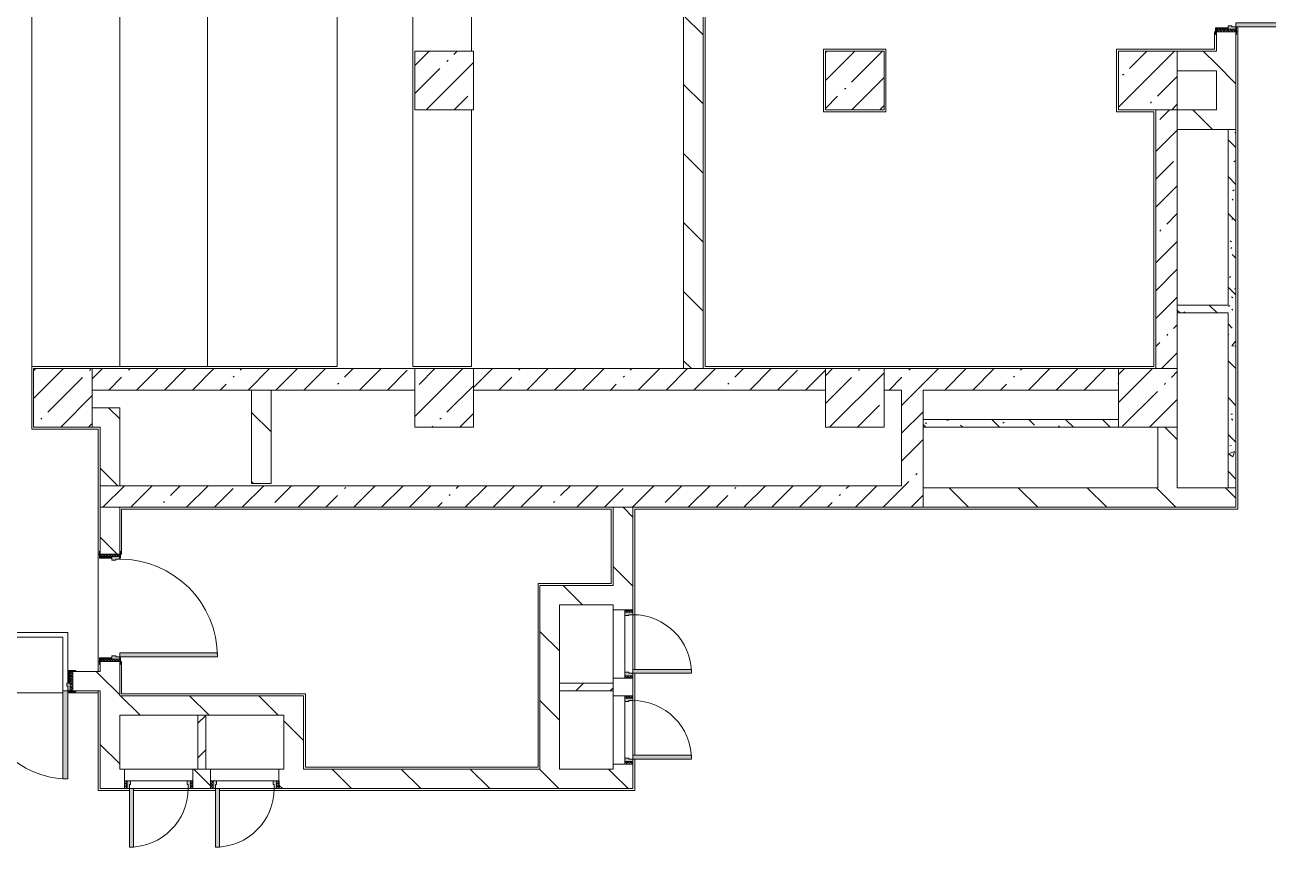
# Model space of a CAD drawing. Header units: millimetres. Extents: x 35840 to 252964, y -8553 to 29000.
# Drawn here: x 147774 to 160494, y 10300 to 18720 of the extents above; entities that cross this region are included whole.
import ezdxf

# ---------------------------------------------------------------- set-up
doc = ezdxf.new("R2010")
doc.units = ezdxf.units.MM
for name, color, linetype, lineweight, true_color in [('A-DOOR-4', 7, 'Continuous', 5, 0xaaaaaa), ('A-DOOR-5', 7, 'Continuous', 5, 0xe2e2e2), ('A-DOOR-FRAM-3', 7, 'Continuous', 5, 0xe2e2e2), ('A-DOOR-FRAM-4', 7, 'Continuous', 5, 0xaaaaaa), ('A-FLOR-1', 7, 'Continuous', 5, 0xaaaaaa), ('I-WALL-5', 7, 'Continuous', 5, 0x787878)]:
    doc.layers.add(name, color=color, linetype=linetype, lineweight=lineweight, true_color=true_color)
for name, color, linetype, lineweight in [('A-WALL', 7, 'Continuous', 9), ('I-WALL-4', 7, 'Continuous', 5), ('S-COLS-1', 7, 'Continuous', 5), ('S-STRS-2', 7, 'Continuous', 5)]:
    doc.layers.add(name, color=color, linetype=linetype, lineweight=lineweight)
pattern_1 = [(135, (125954.3, 0), (-353.5534, -353.5534), [])]
pattern_2 = [(45, (125954.28, 0), (-285.123, 285.123), []), (45, (126239.4, 0), (-285.123, 285.123), [504.031, -100.806, 16.764, -84.042])]
pattern_3 = [(135, (125954.3, 0), (-377.171, -377.171), [533.4, -88.9, 17.78, -88.9]), (135, (125954.3, 376.94), (-377.171, -377.171), []), (50, (125954.3, 0), (637.6445, -55.7866), [66.675, -733.425]), (355, (125954.3, 0), (-123.349, 668.699), [53.34, -586.74]), (100.451, (126007.4, -4.65), (514.299, 612.908), [56.665, -623.315]), (46.184, (125954.3, 177.8), (948.776, -147.15), [100.012, -1100.137]), (96.636, (126033.3, 165.5), (830.91, 865.997), [84.998, -934.973]), (351.184, (125954.3, 177.8), (830.918, 865.988), [80.01, -880.11]), (21, (126043.2, 133.35), (530.6506, -357.928), [66.675, -733.425]), (326, (126043.2, 133.35), (216.308, 644.658), [53.34, -586.74]), (71.451, (126087.4, 103.5), (746.96, 286.724), [56.665, -623.315]), (37.5, (125954.28, 0), (10.8105, 295.9426), [16.764, -562.864, 16.764, -578.866, -588.962]), (37.5, (125954.28, 0), (10.8105, 295.9426), [-1175.258, 16.764, -572.198]), (7.5, (125954.28, 0), (233.8692, 350.6318), [16.764, -322.834, 16.764, -549.529, -224.472]), (7.5, (125954.28, 0), (233.8692, 350.6318), [-905.891, 16.764, -207.708]), (327.5, (125756.03, 0), (474.5678, -20.0513), [16.764, -205.486, 16.764, -676.656, -920.115]), (327.5, (125756.03, 0), (474.5678, -20.0513), [-915.67, 16.764, -903.351]), (317.5, (125667.13, 0), (518.452, 88.9934), [16.764, -272.161, 16.764, -443.738, -653.415]), (317.5, (125667.13, 0), (518.452, 88.9934), [-749.427, 16.764, -636.651])]
pattern_4 = [(135, (1751.41, 164.685), (-14.14214, -14.14214), []), (225, (1751.41, 164.685), (14.14214, -14.14214), [])]
pattern_5 = [(45, (-371.384, 164.685), (-14.1421, 14.1421), []), (135, (-371.384, 164.685), (-14.1421, -14.1421), [])]
pattern_6 = [(45, (125954.28, 0), (-176.7767, 176.7767), [])]
pattern_7 = [(135, (1951.41, 164.685), (-14.14214, -14.14214), []), (225, (1951.41, 164.685), (14.14214, -14.14214), [])]
pattern_8 = [(45, (-171.384, 164.685), (-14.1421, 14.1421), []), (135, (-171.384, 164.685), (-14.1421, -14.1421), [])]

# ---------------------------------------------------------------- blocks, each defined once
blk = doc.blocks.new('BSC_Колонна _Прямоугольная - 600х600-V290-1_3_2_птичка')
at = {"layer": 'S-COLS-1'}
h = blk.add_hatch(dxfattribs=at)
h.set_pattern_fill('FP_113', color=256, style=0, pattern_type=2)
h.set_pattern_definition([(45, (-26110, -14900), (-285.123, 285.123), []), (45, (-25824.88, -14900), (-285.123, 285.123), [504.031, -100.806, 16.764, -84.042])])
h.paths.add_polyline_path([(-300, -300), (300, -300), (300, 300), (-300, 300), (-300, -97)])
for p, q in [((300, 300), (-300, 300)), ((-300, 300), (-300, -300)), ((300, -300), (300, 300)), ((-300, -300), (300, -300))]:
    blk.add_line(p, q, dxfattribs=at)
blk = doc.blocks.new('BSC_Колонна _Прямоугольная - 600х600-V315-1_3_2_птичка')
at = {"layer": 'S-COLS-1'}
h = blk.add_hatch(dxfattribs=at)
h.set_pattern_fill('FP_134', color=256, style=0, pattern_type=2)
h.set_pattern_definition([(45, (-33310, -18150), (-285.123, 285.123), []), (45, (-33024.88, -18150), (-285.123, 285.123), [504.031, -100.806, 16.764, -84.042])])
h.paths.add_polyline_path([(60, -300), (300, -300), (300, 300), (-300, 300), (-300, -300)])
for p, q in [((300, 300), (-300, 300)), ((-300, 300), (-300, -300)), ((300, -300), (300, 300)), ((-300, -300), (300, -300))]:
    blk.add_line(p, q, dxfattribs=at)
blk = doc.blocks.new('BSC_Колонна _Прямоугольная - 600х600-V324-1_3_2_птичка')
at = {"layer": 'S-COLS-1'}
h = blk.add_hatch(dxfattribs=at)
h.set_pattern_fill('FP_136', color=256, style=0, pattern_type=2)
h.set_pattern_definition([(45, (-33310, -14900), (-285.123, 285.123), []), (45, (-33024.88, -14900), (-285.123, 285.123), [504.031, -100.806, 16.764, -84.042])])
h.paths.add_polyline_path([(-300, -300), (300, -300), (300, 300), (-300, 300), (-300, -135)])
for p, q in [((300, 300), (-300, 300)), ((-300, 300), (-300, -300)), ((300, -300), (300, 300)), ((-300, -300), (300, -300))]:
    blk.add_line(p, q, dxfattribs=at)
blk = doc.blocks.new('BSC_Колонна _Прямоугольная - 600х600-V336-1_3_2_птичка')
at = {"layer": 'S-COLS-1'}
h = blk.add_hatch(dxfattribs=at)
h.set_pattern_fill('FP_149', color=256, style=0, pattern_type=2)
h.set_pattern_definition([(45, (-30310, -14900), (-285.123, 285.123), []), (45, (-30024.88, -14900), (-285.123, 285.123), [504.031, -100.806, 16.764, -84.042])])
h.paths.add_polyline_path([(240, -300), (300, -300), (300, 300), (-300, 300), (-300, -300), (78, -300)])
for p, q in [((300, 300), (-300, 300)), ((-300, 300), (-300, -300)), ((300, -300), (300, 300)), ((-300, -300), (300, -300))]:
    blk.add_line(p, q, dxfattribs=at)
blk = doc.blocks.new('110_Дверь_СКБ_2Ст - Д-10 1800x2100h_Актовый зал EI30-23435156-1_3_2_птичка')
at = {"layer": 'A-DOOR-4'}
h = blk.add_hatch(dxfattribs=at)
h.set_pattern_fill('FP_152', color=256, style=0, pattern_type=2)
h.set_pattern_definition([(135, (1351.41, 164.685), (-14.1421, -14.1421), []), (225, (1351.41, 164.685), (14.1421, -14.1421), [])])
h.paths.add_polyline_path([(962.5, 100), (937.5, 100), (937.5, -100), (962.5, -100)])
at = {"layer": 'A-DOOR-5'}
for points in [[(-887.5, 1000), (-887.5, 100), (-837.5, 100), (-837.5, 1000)], [(862.5, 1000), (862.5, 100), (912.5, 100), (912.5, 1000)]]:
    blk.add_hatch(color=256, dxfattribs=at).paths.add_polyline_path(points)
h = blk.add_hatch(color=256, dxfattribs=at)
h.paths.add_polyline_path([(937.5, 100), (912.5, 100), (912.5, 50), (902.5, 50), (902.5, 20), (937.5, 20)])
h.paths.add_polyline_path([(-887.5, 100), (-912.5, 100), (-912.5, 20), (-877.5, 20), (-882.7, 50), (-887.5, 50)])
at = {"layer": 'A-DOOR-FRAM-3'}
for points in [[(-937.5, 108), (-967.5, 108), (-967.5, 100), (-897.5, 100), (-897.5, 108), (-916.5, 108)], [(-897.5, 20), (-912.5, 20), (-912.5, -100), (-897.5, -100)], [(962.5, 108), (922.5, 108), (927.9, 100), (992.5, 100), (992.5, 108)], [(927.9, 20), (922.5, 20), (927.9, -100), (937.5, -100), (937.5, 20)], [(-897.5, -100), (-967.5, -100), (-967.5, -108), (-897.5, -108)], [(922.5, -100), (927.9, -108), (992.5, -108), (992.5, -100), (927.9, -100)]]:
    blk.add_hatch(color=256, dxfattribs=at).paths.add_polyline_path(points)
at = {"layer": 'A-DOOR-FRAM-4'}
h = blk.add_hatch(dxfattribs=at)
h.set_pattern_fill('FP_153', color=256, style=0, pattern_type=2)
h.set_pattern_definition([(45, (-771.384, 164.685), (-14.1421, 14.1421), []), (135, (-771.384, 164.685), (-14.1421, -14.1421), [])])
h.paths.add_polyline_path([(-937.5, 100), (-937.5, -100), (-912.5, -100), (-912.5, 100)])
at = {"layer": 'A-DOOR-4'}
for p, q in [((-887.5, 1000), (-887.5, 100)), ((-837.5, 1000), (-887.5, 1000)), ((-837.5, 100), (-837.5, 1000)), ((912.5, 1000), (862.5, 1000)), ((862.5, 1000), (862.5, 100)), ((912.5, 100), (912.5, 1000)), ((-887.5, 100), (-837.5, 100)), ((862.5, 100), (912.5, 100))]:
    blk.add_line(p, q, dxfattribs=at)
for centre, start, end in [((-887.5, 100), 0, 90), ((912.5, 100), 90, 180)]:
    blk.add_arc(centre, 900, start, end, dxfattribs=at)
at = {"layer": 'A-DOOR-FRAM-4'}
for p, q in [((-897.5, 108), (-967.5, 108)), ((-967.5, 108), (-967.5, 100)), ((-967.5, 100), (-897.5, 100)), ((-912.5, 100), (-937.5, 100)), ((-937.5, 100), (-937.5, -100)), ((-887.5, 100), (-912.5, 100)), ((-912.5, 100), (-912.5, 20)), ((-912.5, -100), (-912.5, 100)), ((-912.5, 20), (-877.5, 20)), ((-897.5, 20), (-912.5, 20)), ((-912.5, 20), (-912.5, -100)), ((-897.5, 100), (-897.5, 108)), ((-897.5, -100), (-897.5, 20)), ((-887.5, 50), (-887.5, 100)), ((-877.5, 50), (-887.5, 50)), ((-877.5, 20), (-877.5, 50)), ((912.5, 50), (902.5, 50)), ((902.5, 50), (902.5, 20)), ((902.5, 20), (937.5, 20)), ((912.5, 100), (912.5, 50)), ((937.5, 100), (912.5, 100)), ((992.5, 108), (922.5, 108)), ((922.5, 108), (922.5, 100)), ((922.5, 100), (992.5, 100)), ((937.5, 20), (922.5, 20)), ((922.5, 20), (922.5, -100)), ((937.5, 20), (937.5, 100)), ((962.5, 100), (937.5, 100)), ((937.5, 100), (937.5, -100)), ((937.5, -100), (937.5, 20)), ((962.5, -100), (962.5, 100)), ((992.5, 100), (992.5, 108)), ((-897.5, -100), (-967.5, -100)), ((-967.5, -100), (-967.5, -108)), ((-967.5, -108), (-897.5, -108)), ((-937.5, -100), (-912.5, -100)), ((-912.5, -100), (-897.5, -100)), ((-897.5, -108), (-897.5, -100)), ((922.5, -100), (937.5, -100)), ((992.5, -100), (922.5, -100)), ((922.5, -100), (922.5, -108)), ((922.5, -108), (992.5, -108)), ((937.5, -100), (962.5, -100)), ((992.5, -108), (992.5, -100))]:
    blk.add_line(p, q, dxfattribs=at)
blk = doc.blocks.new('110_Дверь_СКБ_1Ст_Внутренняя1 - Д-4к_п__1100x2100h_Артистические EI30-23988509-1_3_2_птичка')
at = {"layer": 'A-DOOR-4'}
h = blk.add_hatch(dxfattribs=at)
h.set_pattern_fill('FP_43', color=256, style=0, pattern_type=2)
h.set_pattern_definition(pattern_4)
h.paths.add_polyline_path([(562.5, 100), (537.5, 100), (537.5, -100), (562.5, -100), (562.5, -72.6)])
at = {"layer": 'A-DOOR-5'}
h = blk.add_hatch(color=256, dxfattribs=at)
h.paths.add_polyline_path([(537.5, 20), (537.5, 100), (512.5, 100), (512.5, 60), (502.5, 60), (502.5, 20), (522.5, 20)])
h.paths.add_polyline_path([(-477.5, 60), (-487.5, 60), (-487.5, 100), (-512.5, 100), (-512.5, 20), (-477.5, 20), (-477.5, 44)])
at = {"layer": 'A-DOOR-FRAM-3'}
for points in [[(512.5, 158), (512.5, 1100), (472.5, 1100), (472.5, 100), (512.5, 100), (512.5, 120)], [(-497.5, 100), (-497.5, 108), (-567.5, 108), (-567.5, 100), (-512.5, 100)], [(-497.5, -72.6), (-497.5, 20), (-512.5, 20), (-512.5, -100), (-497.5, -100)], [(592.5, 108), (522.5, 108), (522.5, 100), (592.5, 100)], [(537.5, -100), (537.5, 20), (522.5, 20), (522.5, -100)], [(-497.5, -108), (-497.5, -100), (-567.5, -100), (-567.5, -108), (-512.5, -108)], [(592.5, -100), (522.5, -100), (522.5, -108), (592.5, -108)]]:
    blk.add_hatch(color=256, dxfattribs=at).paths.add_polyline_path(points)
at = {"layer": 'A-DOOR-FRAM-4'}
h = blk.add_hatch(dxfattribs=at)
h.set_pattern_fill('FP_44', color=256, style=0, pattern_type=2)
h.set_pattern_definition(pattern_5)
h.paths.add_polyline_path([(-512.5, -100), (-512.5, 100), (-537.5, 100), (-537.5, -100)])
at = {"layer": 'A-DOOR-4'}
for p, q in [((512.5, 1100), (472.5, 1100)), ((472.5, 1100), (472.5, 100)), ((512.5, 100), (512.5, 1100)), ((472.5, 100), (512.5, 100))]:
    blk.add_line(p, q, dxfattribs=at)
blk.add_arc((512.5, 100), 1000, 90, 180, dxfattribs=at)
at = {"layer": 'A-DOOR-FRAM-4'}
for p, q in [((-497.5, 108), (-567.5, 108)), ((-567.5, 108), (-567.5, 100)), ((-567.5, 100), (-497.5, 100)), ((-512.5, 100), (-537.5, 100)), ((-537.5, 100), (-537.5, -100)), ((-487.5, 100), (-512.5, 100)), ((-512.5, 100), (-512.5, 20)), ((-512.5, -100), (-512.5, 100)), ((-497.5, 100), (-512.5, 100)), ((-512.5, 100), (-512.5, 99)), ((-512.5, 99), (-497.5, 99)), ((-512.5, 20), (-477.5, 20)), ((-497.5, 20), (-512.5, 20)), ((-512.5, 20), (-512.5, -100)), ((-497.5, 100), (-497.5, 108)), ((-497.5, 99), (-497.5, 100)), ((-497.5, -100), (-497.5, 20)), ((-487.5, 60), (-487.5, 100)), ((-477.5, 60), (-487.5, 60)), ((-477.5, 20), (-477.5, 60)), ((512.5, 60), (502.5, 60)), ((502.5, 60), (502.5, 20)), ((502.5, 20), (537.5, 20)), ((512.5, 100), (512.5, 60)), ((537.5, 100), (512.5, 100)), ((592.5, 108), (522.5, 108)), ((522.5, 108), (522.5, 100)), ((537.5, 100), (522.5, 100)), ((522.5, 100), (522.5, 99)), ((522.5, 100), (592.5, 100)), ((522.5, 99), (537.5, 99)), ((537.5, 20), (522.5, 20)), ((522.5, 20), (522.5, -100)), ((537.5, 20), (537.5, 100)), ((562.5, 100), (537.5, 100)), ((537.5, 100), (537.5, -100)), ((537.5, 99), (537.5, 100)), ((537.5, -100), (537.5, 20)), ((562.5, -100), (562.5, 100)), ((592.5, 100), (592.5, 108)), ((-497.5, -100), (-567.5, -100)), ((-567.5, -100), (-567.5, -108)), ((-567.5, -108), (-497.5, -108)), ((-537.5, -100), (-512.5, -100)), ((-512.5, -100), (-497.5, -100)), ((-497.5, -108), (-497.5, -100)), ((522.5, -100), (537.5, -100)), ((592.5, -100), (522.5, -100)), ((522.5, -100), (522.5, -108)), ((522.5, -108), (592.5, -108)), ((537.5, -100), (562.5, -100)), ((592.5, -108), (592.5, -100))]:
    blk.add_line(p, q, dxfattribs=at)
blk = doc.blocks.new('110_Дверь_СКБ_1Ст_Внутренняя1 - Д-4к_л_ 1100x2100h_кладовая-31838514-1_3_2_птичка')
at = {"layer": 'A-DOOR-4'}
h = blk.add_hatch(dxfattribs=at)
h.set_pattern_fill('FP_43', color=256, style=0, pattern_type=2)
h.set_pattern_definition(pattern_4)
h.paths.add_polyline_path([(562.5, 100), (537.5, 100), (537.5, -100), (562.5, -100)])
at = {"layer": 'A-DOOR-5'}
h = blk.add_hatch(color=256, dxfattribs=at)
h.paths.add_polyline_path([(537.5, 20), (537.5, 100), (512.5, 100), (512.5, 60), (502.5, 60), (502.5, 20), (522.5, 20)])
h.paths.add_polyline_path([(-477.5, 60), (-487.5, 60), (-487.5, 100), (-512.5, 100), (-512.5, 20), (-477.5, 20), (-477.5, 44)])
at = {"layer": 'A-DOOR-FRAM-3'}
for points in [[(512.5, 100), (512.5, 1100), (472.5, 1100), (472.5, 100)], [(-497.5, 108), (-567.5, 108), (-567.5, 100), (-497.5, 100)], [(-497.5, -100), (-497.5, 20), (-512.5, 20), (-512.5, -100)], [(592.5, 108), (522.5, 108), (522.5, 100), (592.5, 100)], [(537.5, 20), (522.5, 20), (523.9, -100), (537.5, -100), (537.5, -22.4)], [(-497.5, -100), (-567.5, -100), (-567.5, -108), (-497.5, -108)], [(592.5, -100), (522.5, -100), (522.5, -108), (592.5, -108)]]:
    blk.add_hatch(color=256, dxfattribs=at).paths.add_polyline_path(points)
at = {"layer": 'A-DOOR-FRAM-4'}
h = blk.add_hatch(dxfattribs=at)
h.set_pattern_fill('FP_44', color=256, style=0, pattern_type=2)
h.set_pattern_definition(pattern_5)
h.paths.add_polyline_path([(-512.5, 100), (-537.5, 100), (-537.5, -100), (-512.5, -100)])
at = {"layer": 'A-DOOR-4'}
for p, q in [((512.5, 1100), (472.5, 1100)), ((472.5, 1100), (472.5, 100)), ((512.5, 100), (512.5, 1100)), ((472.5, 100), (512.5, 100))]:
    blk.add_line(p, q, dxfattribs=at)
blk.add_arc((512.5, 100), 1000, 90, 180, dxfattribs=at)
at = {"layer": 'A-DOOR-FRAM-4'}
for p, q in [((-497.5, 108), (-567.5, 108)), ((-567.5, 108), (-567.5, 100)), ((-567.5, 100), (-497.5, 100)), ((-512.5, 100), (-537.5, 100)), ((-537.5, 100), (-537.5, -100)), ((-487.5, 100), (-512.5, 100)), ((-512.5, 100), (-512.5, 20)), ((-512.5, -100), (-512.5, 100)), ((-497.5, 100), (-512.5, 100)), ((-512.5, 100), (-512.5, 99)), ((-512.5, 99), (-497.5, 99)), ((-512.5, 20), (-477.5, 20)), ((-497.5, 20), (-512.5, 20)), ((-512.5, 20), (-512.5, -100)), ((-497.5, 100), (-497.5, 108)), ((-497.5, 99), (-497.5, 100)), ((-497.5, -100), (-497.5, 20)), ((-487.5, 60), (-487.5, 100)), ((-477.5, 60), (-487.5, 60)), ((-477.5, 20), (-477.5, 60)), ((512.5, 60), (502.5, 60)), ((502.5, 60), (502.5, 20)), ((502.5, 20), (537.5, 20)), ((512.5, 100), (512.5, 60)), ((537.5, 100), (512.5, 100)), ((592.5, 108), (522.5, 108)), ((522.5, 108), (522.5, 100)), ((537.5, 100), (522.5, 100)), ((522.5, 100), (522.5, 99)), ((522.5, 100), (592.5, 100)), ((522.5, 99), (537.5, 99)), ((537.5, 20), (522.5, 20)), ((522.5, 20), (522.5, -100)), ((537.5, 20), (537.5, 100)), ((562.5, 100), (537.5, 100)), ((537.5, 100), (537.5, -100)), ((537.5, 99), (537.5, 100)), ((537.5, -100), (537.5, 20)), ((562.5, -100), (562.5, 100)), ((592.5, 100), (592.5, 108)), ((-497.5, -100), (-567.5, -100)), ((-567.5, -100), (-567.5, -108)), ((-567.5, -108), (-497.5, -108)), ((-537.5, -100), (-512.5, -100)), ((-512.5, -100), (-497.5, -100)), ((-497.5, -108), (-497.5, -100)), ((522.5, -100), (537.5, -100)), ((592.5, -100), (522.5, -100)), ((522.5, -100), (522.5, -108)), ((522.5, -108), (592.5, -108)), ((537.5, -100), (562.5, -100)), ((592.5, -108), (592.5, -100))]:
    blk.add_line(p, q, dxfattribs=at)
blk = doc.blocks.new('BSC_Колонна _Прямоугольная - 600х600-V358-1_3_2_птичка')
at = {"layer": 'S-COLS-1'}
h = blk.add_hatch(dxfattribs=at)
h.set_pattern_fill('FP_166', color=256, style=0, pattern_type=2)
h.set_pattern_definition([(45, (-22210, -14900), (-285.123, 285.123), []), (45, (-21924.88, -14900), (-285.123, 285.123), [504.031, -100.806, 16.764, -84.042])])
h.paths.add_polyline_path([(300, -300), (300, 300), (-300, 300), (-300, -300)])
for p, q in [((300, 300), (-300, 300)), ((-300, 300), (-300, -300)), ((300, -300), (300, 300)), ((-300, -300), (300, -300))]:
    blk.add_line(p, q, dxfattribs=at)
blk = doc.blocks.new('BSC_Колонна _Прямоугольная - 600х600-V359-1_3_2_птичка')
at = {"layer": 'S-COLS-1'}
h = blk.add_hatch(dxfattribs=at)
h.set_pattern_fill('FP_168', color=256, style=0, pattern_type=2)
h.set_pattern_definition([(45, (-26110, -18150), (-285.123, 285.123), []), (45, (-25824.88, -18150), (-285.123, 285.123), [504.031, -100.806, 16.764, -84.042])])
h.paths.add_polyline_path([(300, -300), (300, 300), (-300, 300), (-300, -300), (280, -300)])
for p, q in [((300, 300), (-300, 300)), ((-300, 300), (-300, -300)), ((300, -300), (300, 300)), ((-300, -300), (300, -300))]:
    blk.add_line(p, q, dxfattribs=at)
blk = doc.blocks.new('BSC_Колонна _Прямоугольная - 600х600-23728797-1_3_2_птичка')
at = {"layer": 'S-COLS-1'}
h = blk.add_hatch(dxfattribs=at)
h.set_pattern_fill('FP_169', color=256, style=0, pattern_type=2)
h.set_pattern_definition([(45, (-30310, -18150), (-285.123, 285.123), []), (45, (-30024.88, -18150), (-285.123, 285.123), [504.031, -100.806, 16.764, -84.042])])
h.paths.add_polyline_path([(300, -300), (300, 300), (-300, 297), (-300, -300), (240, -300)])
for p, q in [((300, 300), (-300, 300)), ((-300, 300), (-300, -300)), ((300, -300), (300, 300)), ((-300, -300), (300, -300))]:
    blk.add_line(p, q, dxfattribs=at)
blk = doc.blocks.new('110_Дверь_СКБ_1Ст - д-18 700x2100h_Технический шкаф ЭОМ и СС-V373-1_3_2_птичка')
at = {"layer": 'A-DOOR-4'}
h = blk.add_hatch(dxfattribs=at)
h.set_pattern_fill('FP_63', color=256, style=0, pattern_type=2)
h.set_pattern_definition(pattern_7)
h.paths.add_polyline_path([(337.5, 100), (337.5, 20), (362.5, 20), (362.5, 100)])
at = {"layer": 'A-DOOR-5'}
h = blk.add_hatch(color=256, dxfattribs=at)
h.paths.add_polyline_path([(-297.5, 100), (-312.5, 100), (-312.5, 20), (-277.5, 20), (-277.5, 60), (-287.5, 60), (-287.5, 100)])
h.paths.add_polyline_path([(322.5, 100), (312.5, 100), (312.5, 60), (302.5, 60), (302.5, 20), (337.5, 20), (337.5, 100)])
at = {"layer": 'A-DOOR-FRAM-3'}
blk.add_hatch(color=256, dxfattribs=at).paths.add_polyline_path([(312.5, 700), (272.5, 700), (272.5, 100), (312.5, 100), (312.5, 120)])
at = {"layer": 'A-DOOR-FRAM-4'}
h = blk.add_hatch(dxfattribs=at)
h.set_pattern_fill('FP_64', color=256, style=0, pattern_type=2)
h.set_pattern_definition(pattern_8)
h.paths.add_polyline_path([(-337.5, 100), (-337.5, 20), (-312.5, 20), (-312.5, 100)])
at = {"layer": 'A-DOOR-4'}
for p, q in [((312.5, 700), (272.5, 700)), ((272.5, 700), (272.5, 100)), ((312.5, 100), (312.5, 700)), ((272.5, 100), (312.5, 100))]:
    blk.add_line(p, q, dxfattribs=at)
blk.add_arc((312.5, 100), 600, 90, 180, dxfattribs=at)
at = {"layer": 'A-DOOR-FRAM-4'}
for p, q in [((-312.5, 100), (-337.5, 100)), ((-337.5, 100), (-337.5, 20)), ((-337.5, 20), (-312.5, 20)), ((-287.5, 100), (-312.5, 100)), ((-312.5, 100), (-312.5, 20)), ((-312.5, 20), (-312.5, 100)), ((-312.5, 20), (-277.5, 20)), ((-287.5, 60), (-287.5, 100)), ((-287.5, 100), (272.5, 100)), ((-277.5, 60), (-287.5, 60)), ((-277.5, 20), (-277.5, 60)), ((302.5, 20), (-277.5, 20)), ((312.5, 60), (302.5, 60)), ((302.5, 60), (302.5, 20)), ((302.5, 20), (337.5, 20)), ((312.5, 100), (312.5, 60)), ((337.5, 100), (312.5, 100)), ((337.5, 20), (337.5, 100)), ((362.5, 100), (337.5, 100)), ((337.5, 100), (337.5, 20)), ((337.5, 20), (362.5, 20)), ((362.5, 20), (362.5, 100))]:
    blk.add_line(p, q, dxfattribs=at)
blk = doc.blocks.new('110_Дверь_СКБ_1Ст - д-18 700x2100h_Технический шкаф ЭОМ и СС-V352-1_3_2_птичка')
at = {"layer": 'A-DOOR-4'}
h = blk.add_hatch(dxfattribs=at)
h.set_pattern_fill('FP_63', color=256, style=0, pattern_type=2)
h.set_pattern_definition(pattern_7)
h.paths.add_polyline_path([(337, 100), (337, 20), (362, 20), (362, 100)])
at = {"layer": 'A-DOOR-5'}
h = blk.add_hatch(color=256, dxfattribs=at)
h.paths.add_polyline_path([(312, 100), (312, 60), (302, 60), (302, 20), (337, 20), (337, 100), (322, 100)])
h.paths.add_polyline_path([(-298, 100), (-313, 100), (-313, 20), (-278, 20), (-278, 60), (-288, 60), (-288, 100)])
at = {"layer": 'A-DOOR-FRAM-3'}
blk.add_hatch(color=256, dxfattribs=at).paths.add_polyline_path([(272, 700), (272, 100), (312, 100), (312, 700)])
at = {"layer": 'A-DOOR-FRAM-4'}
h = blk.add_hatch(dxfattribs=at)
h.set_pattern_fill('FP_64', color=256, style=0, pattern_type=2)
h.set_pattern_definition(pattern_8)
h.paths.add_polyline_path([(-338, 100), (-338, 20), (-313, 20), (-313, 100)])
at = {"layer": 'A-DOOR-4'}
for p, q in [((312, 700), (272, 700)), ((272, 700), (272, 100)), ((312, 100), (312, 700)), ((272, 100), (312, 100))]:
    blk.add_line(p, q, dxfattribs=at)
blk.add_arc((312, 100), 600, 90, 180, dxfattribs=at)
at = {"layer": 'A-DOOR-FRAM-4'}
for p, q in [((-313, 100), (-338, 100)), ((-338, 100), (-338, 20)), ((-338, 20), (-313, 20)), ((-288, 100), (-313, 100)), ((-313, 100), (-313, 20)), ((-313, 20), (-313, 100)), ((-313, 20), (-278, 20)), ((-288, 60), (-288, 100)), ((-288, 100), (272, 100)), ((-278, 60), (-288, 60)), ((-278, 20), (-278, 60)), ((302, 20), (-278, 20)), ((312, 60), (302, 60)), ((302, 60), (302, 20)), ((302, 20), (337, 20)), ((312, 100), (312, 60)), ((337, 100), (312, 100)), ((337, 20), (337, 100)), ((362, 100), (337, 100)), ((337, 100), (337, 20)), ((337, 20), (362, 20)), ((362, 20), (362, 100))]:
    blk.add_line(p, q, dxfattribs=at)
blk = doc.blocks.new('Перекрытия 2 - Перекрытия 4-32990152-1_3_2_птичка')
at = {"layer": 'S-STRS-2'}
for p, q in [((21910, 19180), (22510, 19180)), ((21910, 19180), (21910, 15200)), ((22810, 19180), (23410, 19180)), ((22810, 15200), (22810, 19180)), ((25034, 19180), (23710, 19180)), ((23710, 19180), (23710, 15200)), ((25034, 15200), (25034, 19180)), ((26410, 19180), (25810, 19180)), ((25810, 19180), (25810, 15200)), ((26410, 18430), (26410, 19180)), ((26410, 15200), (26410, 17830)), ((22810, 15200), (21910, 15200)), ((23710, 15200), (22810, 15200)), ((23710, 15200), (25034, 15200)), ((25810, 15200), (26410, 15200))]:
    blk.add_line(p, q, dxfattribs=at)
blk = doc.blocks.new('BSC_Колонна _Прямоугольная - 600х600-V415-1_3_2_птичка')
at = {"layer": 'S-COLS-1'}
for p, q in [((300, 300), (-300, 300)), ((-300, 300), (-300, -300)), ((300, -300), (300, 300)), ((-300, -300), (300, -300))]:
    blk.add_line(p, q, dxfattribs=at)

msp = doc.modelspace()

# ---------------------------------------------------------------- hatches: boundary and pattern name
at = {"layer": 'I-WALL-4'}
h = msp.add_hatch(dxfattribs=at)
h.set_pattern_fill('FP_106', color=256, style=0, pattern_type=2)
h.set_pattern_definition(pattern_1)
h.paths.add_polyline_path([(154645.4, 15200), (154714.3, 15200), (154714.3, 26500), (154514.3, 26500), (154514.3, 15200)])
h = msp.add_hatch(dxfattribs=at)
h.set_pattern_fill('FP_106', color=256, style=0, pattern_type=2)
h.set_pattern_definition(pattern_1)
h.paths.add_polyline_path([(160084.3, 17850), (160164.3, 17850), (160164.3, 18650), (159964.3, 18650), (159964.3, 17850)])
h.paths.add_polyline_path([(159964.3, 19750), (160164.3, 19750), (160164.3, 23400), (159964.3, 23400), (159964.3, 19775.6)])
h = msp.add_hatch(dxfattribs=at)
h.set_pattern_fill('FP_106', color=256, style=0, pattern_type=2)
h.set_pattern_definition(pattern_1)
h.paths.add_polyline_path([(159944.3, 18250), (159964.3, 18250), (159964.3, 18450), (159564.3, 18450), (159564.3, 18250)])
h = msp.add_hatch(dxfattribs=at)
h.set_pattern_fill('FP_100', color=256, style=0, pattern_type=2)
h.set_pattern_definition(pattern_2)
h.paths.add_polyline_path([(159564.3, 15200), (159564.7, 15200), (159564.3, 17850), (159344.7, 17850), (159344.7, 15200)])
h = msp.add_hatch(dxfattribs=at)
h.set_pattern_fill('FP_106', color=256, style=0, pattern_type=2)
h.set_pattern_definition(pattern_1)
h.paths.add_polyline_path([(160084.3, 17650), (160164.3, 17650), (160164.3, 17850), (159564.7, 17850), (159564.7, 17650), (160007.3, 17650)])
h = msp.add_hatch(dxfattribs=at)
h.set_pattern_fill('FP_100', color=256, style=0, pattern_type=2)
h.set_pattern_definition(pattern_2)
h.paths.add_polyline_path([(149967.4, 14980), (151764.3, 14980), (151764.3, 15200), (148464.3, 15200), (148464.3, 14980), (149644.3, 14980)])
h.paths.add_polyline_path([(158702.8, 14980), (158964.3, 14980), (158964.3, 15200), (156564.3, 15200), (156564.3, 14980), (158363.3, 14980)])
h.paths.add_polyline_path([(155944.3, 14980), (155964.3, 14980), (155964.3, 15200), (152364.3, 15200), (152364.3, 14980), (154734.3, 14980)])
h = msp.add_hatch(dxfattribs=at)
h.set_pattern_fill('FP_106', color=256, style=0, pattern_type=2)
h.set_pattern_definition(pattern_1)
h.paths.add_polyline_path([(150294.3, 14025), (150294.3, 14980), (150094.3, 14980), (150094.3, 14025)])
h = msp.add_hatch(dxfattribs=at)
h.set_pattern_fill('FP_100', color=256, style=0, pattern_type=2)
h.set_pattern_definition(pattern_2)
h.paths.add_polyline_path([(156964.3, 13780), (156964.3, 14980), (156744.3, 14980), (156744.3, 13780)])
h = msp.add_hatch(dxfattribs=at)
h.set_pattern_fill('FP_106', color=256, style=0, pattern_type=2)
h.set_pattern_definition(pattern_1)
h.paths.add_polyline_path([(148615.4, 14600), (148744.3, 14600), (148744.3, 14800), (148464.3, 14800), (148464.3, 14600), (148544.3, 14600)])
h = msp.add_hatch(dxfattribs=at)
h.set_pattern_fill('FP_106', color=256, style=0, pattern_type=2)
h.set_pattern_definition(pattern_1)
h.paths.add_polyline_path([(148744.3, 14000), (148744.3, 14600), (148544.3, 14600), (148544.3, 14000)])
h = msp.add_hatch(dxfattribs=at)
h.set_pattern_fill('FP_106', color=256, style=0, pattern_type=2)
h.set_pattern_definition(pattern_1)
h.paths.add_polyline_path([(159564.7, 13980), (159564.3, 14600), (159364.7, 14600), (159364.7, 13980)])
h = msp.add_hatch(dxfattribs=at)
h.set_pattern_fill('FP_100', color=256, style=0, pattern_type=2)
h.set_pattern_definition(pattern_2)
h.paths.add_polyline_path([(150566.8, 13780), (156744.3, 13780), (156744.3, 14000), (148544.3, 14000), (148544.3, 13780), (149644.3, 13780)])
h = msp.add_hatch(dxfattribs=at)
h.set_pattern_fill('FP_106', color=256, style=0, pattern_type=2)
h.set_pattern_definition(pattern_1)
h.paths.add_polyline_path([(159620.5, 13780), (160164.3, 13780), (160164.3, 13980), (156964.3, 13980), (156964.3, 13780), (159324.7, 13780)])
h = msp.add_hatch(dxfattribs=at)
h.set_pattern_fill('FP_106', color=256, style=0, pattern_type=2)
h.set_pattern_definition(pattern_1)
h.paths.add_polyline_path([(148544.3, 10900), (148744.3, 10900), (148744.3, 12200), (148544.3, 12200), (148544.3, 10905.3)])
h.paths.add_polyline_path([(148744.3, 13300), (148744.3, 13780), (148544.3, 13780), (148544.3, 13300)])
h = msp.add_hatch(dxfattribs=at)
h.set_pattern_fill('FP_106', color=256, style=0, pattern_type=2)
h.set_pattern_definition(pattern_1)
h.paths.add_polyline_path([(153914, 10900), (153994.3, 10900), (153994.3, 11150), (153794.3, 11150), (153794.3, 10900)])
h.paths.add_polyline_path([(153914.3, 11850), (153994.3, 11850), (153994.3, 12030), (153794.3, 12030), (153794.3, 11850)])
h.paths.add_polyline_path([(153914.3, 12730), (153994.3, 12730), (153994.3, 13780), (153794.3, 13780), (153794.3, 12730)])
h = msp.add_hatch(dxfattribs=at)
h.set_pattern_fill('FP_106', color=256, style=0, pattern_type=2)
h.set_pattern_definition(pattern_1)
h.paths.add_polyline_path([(153044.3, 11100), (153244.3, 11100), (153244.3, 12980), (153044.3, 12980), (153044.3, 11120)])
h = msp.add_hatch(dxfattribs=at)
h.set_pattern_fill('FP_106', color=256, style=0, pattern_type=2)
h.set_pattern_definition(pattern_1)
h.paths.add_polyline_path([(153244.3, 12780), (153794.3, 12780), (153794.3, 12980), (153244.3, 12980)])
h = msp.add_hatch(dxfattribs=at)
h.set_pattern_fill('FP_106', color=256, style=0, pattern_type=2)
h.set_pattern_definition(pattern_1)
h.paths.add_polyline_path([(148294.3, 11900), (148544.3, 11900), (148544.3, 12100), (148264.3, 12100), (148264.3, 11900)])
h.paths.add_polyline_path([(146184.3, 11900), (146364.3, 11900), (146364.3, 12100), (146164.3, 12100), (146164.3, 11900)])
h = msp.add_hatch(dxfattribs=at)
h.set_pattern_fill('FP_105', color=256, style=0, pattern_type=2)
h.set_pattern_definition(pattern_6)
h.paths.add_polyline_path([(153244.3, 11900), (153794.3, 11900), (153794.3, 11980), (153244.3, 11980)])
h = msp.add_hatch(dxfattribs=at)
h.set_pattern_fill('FP_106', color=256, style=0, pattern_type=2)
h.set_pattern_definition(pattern_1)
h.paths.add_polyline_path([(149068.4, 11650), (150624.3, 11650), (150624.3, 11850), (148744.3, 11850), (148744.3, 11650), (148764.3, 11650)])
h = msp.add_hatch(dxfattribs=at)
h.set_pattern_fill('FP_105', color=256, style=0, pattern_type=2)
h.set_pattern_definition(pattern_6)
h.paths.add_polyline_path([(149624.3, 11100), (149624.3, 11650), (149544.3, 11650), (149544.3, 11100)])
h = msp.add_hatch(dxfattribs=at)
h.set_pattern_fill('FP_106', color=256, style=0, pattern_type=2)
h.set_pattern_definition(pattern_1)
h.paths.add_polyline_path([(150624.3, 11100), (150624.3, 11650), (150424.3, 11650), (150424.3, 11100)])
h = msp.add_hatch(dxfattribs=at)
h.set_pattern_fill('FP_106', color=256, style=0, pattern_type=2)
h.set_pattern_definition(pattern_1)
h.paths.add_polyline_path([(152166.7, 10900), (153794.3, 10900), (153794.3, 11100), (150374.3, 11100), (150374.3, 10900), (152093.1, 10900)])
h.paths.add_polyline_path([(149494.3, 10900), (149674.3, 10900), (149674.3, 11100), (149494.3, 11100), (149494.3, 10980)])
h.paths.add_polyline_path([(148744.3, 10900), (148794.3, 10900), (148794.3, 11100), (148744.3, 11100), (148744.3, 10980)])
at = {"layer": 'I-WALL-5'}
h = msp.add_hatch(dxfattribs=at)
h.set_pattern_fill('FP_120', color=256, style=0, pattern_type=2)
h.set_pattern_definition(pattern_3)
h.paths.add_polyline_path([(160084.3, 13980), (160164.3, 13980), (160164.3, 17650), (160084.3, 17650), (160084.3, 14292)])
h = msp.add_hatch(dxfattribs=at)
h.set_pattern_fill('FP_120', color=256, style=0, pattern_type=2)
h.set_pattern_definition(pattern_3)
h.paths.add_polyline_path([(159564.7, 15770), (160084.3, 15770), (160084.3, 15850), (159564.7, 15850)])
h = msp.add_hatch(dxfattribs=at)
h.set_pattern_fill('FP_120', color=256, style=0, pattern_type=2)
h.set_pattern_definition(pattern_3)
h.paths.add_polyline_path([(156964.3, 14600), (158964, 14600), (158964, 14680), (156964.3, 14680)])

# ---------------------------------------------------------------- linework, layer by layer
at = {"layer": 'A-FLOR-1'}
for p, q in [((154734.3, 19880), (154734.3, 15220)), ((160184.3, 18700), (160184.3, 13760)), ((159944.3, 18470), (159944.3, 18650)), ((159944.3, 18650), (159956.3, 18650)), ((160172.3, 18650), (160184.3, 18650)), ((155944.3, 17830), (155944.3, 18470)), ((155944.3, 18470), (156584.3, 18470)), ((156584.3, 18470), (156584.3, 17830)), ((158944.3, 17830), (158944.3, 18470)), ((158944.3, 18470), (159944.3, 18470)), ((156584.3, 17830), (155944.3, 17830)), ((159324.7, 17830), (158944.3, 17830)), ((159324.7, 15220), (159324.7, 17830)), ((147844.3, 14580), (147844.3, 15220)), ((154734.3, 15220), (159324.7, 15220)), ((148524.3, 14580), (147844.3, 14580)), ((148524.3, 12100), (148524.3, 14580)), ((153774.3, 13760), (148764.3, 13760)), ((148764.3, 13760), (148764.3, 13300)), ((153774.3, 13000), (153774.3, 13760)), ((160184.3, 13760), (154014.3, 13760)), ((154014.3, 13760), (154014.3, 12120)), ((148536.3, 13300), (148524.3, 13300)), ((148764.3, 13300), (148752.3, 13300)), ((153024.3, 11120), (153024.3, 13000)), ((153024.3, 13000), (153774.3, 13000)), ((148214.1, 12498.9), (146398.9, 12498.9)), ((148214.1, 11980), (148214.1, 12498.9)), ((146448.9, 12448.9), (148164.1, 12448.9)), ((148164.1, 12448.9), (148164.1, 11898.9)), ((148524.3, 12200), (148536.3, 12200)), ((148752.3, 12200), (148764.3, 12200)), ((148764.3, 12200), (148764.3, 11870)), ((154014.3, 12080), (154014.3, 11240)), ((148164.3, 11880), (146464.3, 11880)), ((148214.1, 11900), (148214.1, 11950.6)), ((148524.3, 11880), (148214.3, 11880)), ((148524.3, 10880), (148524.3, 11900)), ((148764.3, 11870), (150644.3, 11870)), ((150644.3, 11870), (150644.3, 11120)), ((154014.3, 11200), (154014.3, 10880)), ((150644.3, 11120), (153024.3, 11120)), ((148844.3, 10880), (148524.3, 10880)), ((149724.3, 10880), (148884.3, 10880)), ((154014.3, 10880), (149764.3, 10880))]:
    msp.add_line(p, q, dxfattribs=at)
at = {"layer": 'A-WALL'}
for p, q in [((160164.3, 17650), (160084.3, 17650)), ((159564.7, 15850), (159564.7, 15770)), ((154514.3, 15200), (154714.3, 15200)), ((150294.3, 14980), (150094.3, 14980)), ((156964.3, 14680), (156964.3, 14600)), ((148744.3, 14000), (148544.3, 14000)), ((156964.3, 13980), (156964.3, 13780)), ((160084.3, 13980), (160164.3, 13980)), ((148744.3, 13780), (148544.3, 13780)), ((153994.3, 13780), (153794.3, 13780)), ((153244.3, 11980), (153244.3, 11900)), ((153794.3, 11900), (153794.3, 11980)), ((149624.3, 11650), (149544.3, 11650)), ((149544.3, 11100), (149624.3, 11100))]:
    msp.add_line(p, q, dxfattribs=at)
at = {"layer": 'I-WALL-4'}
for p, q in [((154514.3, 26500), (154514.3, 15200)), ((154714.3, 15200), (154714.3, 19900)), ((159964.3, 18620), (159964.3, 18450)), ((160164.3, 13780), (160164.3, 18620)), ((159964.3, 18450), (159564.3, 18450)), ((159564.3, 18250), (159964.3, 18250)), ((159964.3, 18250), (159964.3, 17850)), ((159344.7, 17850), (159344.7, 15200)), ((159964.3, 17850), (159564.7, 17850)), ((159564.7, 17850), (159564.7, 15850)), ((159564.7, 17650), (160084.3, 17650)), ((160084.3, 17650), (160084.3, 15850)), ((160084.3, 15850), (159564.7, 15850)), ((159564.7, 15200), (159564.7, 15770)), ((159564.7, 15770), (160084.3, 15770)), ((160084.3, 15770), (160084.3, 13980)), ((151764.3, 15200), (148464.3, 15200)), ((154514.3, 15200), (152364.3, 15200)), ((155964.3, 15200), (154714.3, 15200)), ((158964.3, 15200), (156564.3, 15200)), ((148464.3, 14980), (150094.3, 14980)), ((150094.3, 14980), (150094.3, 14025)), ((150294.3, 14980), (151764.3, 14980)), ((150294.3, 14025), (150294.3, 14980)), ((152364.3, 14980), (155964.3, 14980)), ((156564.3, 14980), (156744.3, 14980)), ((156744.3, 14980), (156744.3, 14000)), ((156964.3, 14980), (158964.3, 14980)), ((156964.3, 14680), (156964.3, 14980)), ((148744.3, 14800), (148464.3, 14800)), ((148744.3, 14000), (148744.3, 14800)), ((158964, 14680), (156964.3, 14680)), ((158964, 14600), (158964, 14680)), ((148464.3, 14600), (148544.3, 14600)), ((148544.3, 14600), (148544.3, 13330)), ((156964.3, 14600), (158964, 14600)), ((156964.3, 13980), (156964.3, 14600)), ((159364.7, 14600), (159364.7, 13980)), ((159564.7, 13980), (159564.7, 14600)), ((156744.3, 14000), (148744.3, 14000)), ((150094.3, 14025), (150294.3, 14025)), ((159364.7, 13980), (156964.3, 13980)), ((160084.3, 13980), (159564.7, 13980)), ((148744.3, 13780), (153794.3, 13780)), ((148744.3, 13330), (148744.3, 13780)), ((153794.3, 13780), (153794.3, 12980)), ((153994.3, 12730), (153994.3, 13780)), ((153994.3, 13780), (160164.3, 13780)), ((153044.3, 12980), (153044.3, 11100)), ((153794.3, 12980), (153044.3, 12980)), ((153244.3, 11980), (153244.3, 12780)), ((153244.3, 12780), (153794.3, 12780)), ((153794.3, 11980), (153794.3, 12780)), ((153794.3, 12730), (153914.3, 12730)), ((148544.3, 12100), (148294.3, 12100)), ((148544.3, 12170), (148544.3, 12100)), ((148744.3, 11850), (148744.3, 12170)), ((153794.3, 11980), (153244.3, 11980)), ((153914.3, 12030), (153794.3, 12030)), ((153994.3, 11850), (153994.3, 12030)), ((148294.3, 11900), (148544.3, 11900)), ((148544.3, 11900), (148544.3, 10900)), ((150624.3, 11850), (148744.3, 11850)), ((150624.3, 11100), (150624.3, 11850)), ((153244.3, 11100), (153244.3, 11900)), ((153244.3, 11900), (153794.3, 11900)), ((153794.3, 11100), (153794.3, 11900)), ((153794.3, 11850), (153914.3, 11850)), ((148744.3, 11650), (149544.3, 11650)), ((148744.3, 11100), (148744.3, 11650)), ((149544.3, 11650), (149544.3, 11100)), ((149624.3, 11650), (150424.3, 11650)), ((149624.3, 11100), (149624.3, 11650)), ((150424.3, 11650), (150424.3, 11100)), ((148744.3, 11100), (149544.3, 11100)), ((148794.3, 10980), (148794.3, 11100)), ((149494.3, 11100), (149494.3, 10980)), ((149624.3, 11100), (150424.3, 11100)), ((149674.3, 10980), (149674.3, 11100)), ((150374.3, 11100), (150374.3, 10980)), ((153044.3, 11100), (150624.3, 11100)), ((153794.3, 11100), (153244.3, 11100)), ((153914.3, 11150), (153794.3, 11150)), ((153994.3, 10900), (153994.3, 11150)), ((148544.3, 10900), (148794.3, 10900)), ((149494.3, 10900), (149674.3, 10900)), ((150374.3, 10900), (153994.3, 10900))]:
    msp.add_line(p, q, dxfattribs=at)

# ---------------------------------------------------------------- block references
at = {"layer": 'A-DOOR-4'}
for name, p, rotation in [('110_Дверь_СКБ_1Ст_Внутренняя1 - Д-4к_п__1100x2100h_Артистические EI30-23988509-1_3_2_птичка', (160064.3, 19212.5), 269.9999999999999), ('110_Дверь_СКБ_1Ст_Внутренняя1 - Д-4к_л_ 1100x2100h_кладовая-31838514-1_3_2_птичка', (148644.3, 12762.5), 269.9999999999999), ('110_Дверь_СКБ_1Ст - д-18 700x2100h_Технический шкаф ЭОМ и СС-V352-1_3_2_птичка', (153894.3, 12392.5), 270), ('110_Дверь_СКБ_2Ст - Д-10 1800x2100h_Актовый зал EI30-23435156-1_3_2_птичка', (147326.8, 12000), 180), ('110_Дверь_СКБ_1Ст - д-18 700x2100h_Технический шкаф ЭОМ и СС-V352-1_3_2_птичка', (153894.3, 11512.5), 270), ('110_Дверь_СКБ_1Ст - д-18 700x2100h_Технический шкаф ЭОМ и СС-V373-1_3_2_птичка', (149156.8, 11000), 180), ('110_Дверь_СКБ_1Ст - д-18 700x2100h_Технический шкаф ЭОМ и СС-V352-1_3_2_птичка', (150036.8, 11000), 180)]:
    msp.add_blockref(name, p, dxfattribs=dict(at, rotation=rotation))
at = {"layer": 'S-COLS-1'}
for name, p in [('BSC_Колонна _Прямоугольная - 600х600-V359-1_3_2_птичка', (152064.3, 18150)), ('BSC_Колонна _Прямоугольная - 600х600-23728797-1_3_2_птичка', (156264.3, 18150)), ('BSC_Колонна _Прямоугольная - 600х600-V415-1_3_2_птичка', (156264.3, 18150)), ('BSC_Колонна _Прямоугольная - 600х600-V315-1_3_2_птичка', (159264.3, 18150)), ('BSC_Колонна _Прямоугольная - 600х600-V358-1_3_2_птичка', (148164.3, 14900)), ('BSC_Колонна _Прямоугольная - 600х600-V290-1_3_2_птичка', (152064.3, 14900)), ('BSC_Колонна _Прямоугольная - 600х600-V336-1_3_2_птичка', (156264.3, 14900)), ('BSC_Колонна _Прямоугольная - 600х600-V324-1_3_2_птичка', (159264.3, 14900))]:
    msp.add_blockref(name, p, dxfattribs=at)
at = {"layer": 'S-STRS-2'}
msp.add_blockref('Перекрытия 2 - Перекрытия 4-32990152-1_3_2_птичка', (125934.3, 20), dxfattribs=at)

doc.saveas('drawing.dxf')
